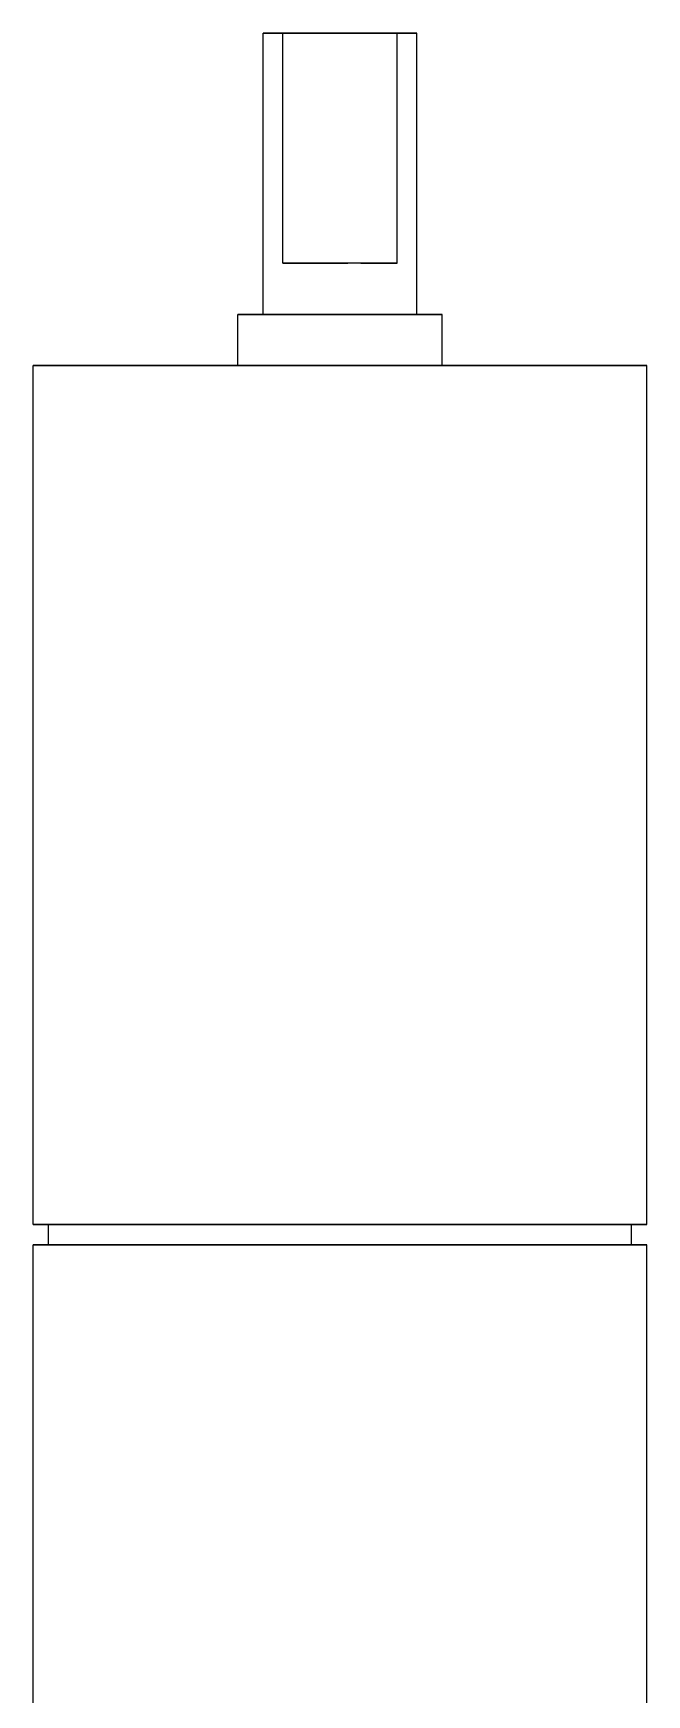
# Model space of a CAD drawing. Header units: millimetres. Extents: x -9 to 118, y -140 to 54.
# Drawn here: x 19.25 to 31.25, y 21 to 53.5 of the extents above; entities that cross this region are included whole.
import ezdxf

# ---------------------------------------------------------------- set-up
doc = ezdxf.new("R2010")
doc.units = ezdxf.units.MM
doc.linetypes.add('DASHED', pattern=[1.524, 1.27, -0.254])
doc.layers.add('HIDDEN', color=8, linetype='DASHED')
doc.layers.add('VISIBLE', color=7, linetype='CONTINUOUS')

msp = doc.modelspace()

# ---------------------------------------------------------------- linework, layer by layer
at = {"layer": 'HIDDEN'}
for points in [[(23.75, 53.5), (23.79762, 53.5), (23.84524, 53.5), (23.89286, 53.5), (23.94048, 53.5), (23.9881, 53.5), (24.03571, 53.5), (24.08333, 53.5), (24.13095, 53.5), (24.17857, 53.5), (24.22619, 53.5), (24.27381, 53.5), (24.32143, 53.5), (24.36905, 53.5), (24.41667, 53.5), (24.46429, 53.5), (24.5119, 53.5), (24.55952, 53.5), (24.60714, 53.5), (24.65476, 53.5), (24.70238, 53.5), (24.75, 53.5), (24.79762, 53.5), (24.84524, 53.5), (24.89286, 53.5), (24.94048, 53.5), (24.9881, 53.5), (25.03571, 53.5), (25.08333, 53.5), (25.13095, 53.5), (25.17857, 53.5), (25.22619, 53.5), (25.27381, 53.5), (25.32143, 53.5), (25.36905, 53.5), (25.41667, 53.5), (25.46429, 53.5), (25.5119, 53.5), (25.55952, 53.5), (25.60714, 53.5), (25.65476, 53.5), (25.70238, 53.5), (25.75, 53.5), (25.79762, 53.5), (25.84524, 53.5), (25.89286, 53.5), (25.94048, 53.5), (25.9881, 53.5), (26.03571, 53.5), (26.08333, 53.5), (26.13095, 53.5), (26.17857, 53.5), (26.22619, 53.5), (26.27381, 53.5), (26.32143, 53.5), (26.36905, 53.5), (26.41667, 53.5), (26.46429, 53.5), (26.5119, 53.5), (26.55952, 53.5), (26.60714, 53.5), (26.65476, 53.5), (26.70238, 53.5), (26.75, 53.5)], [(24.13197, 49.001), (26.36803, 49.001)], [(23.25, 48), (23.31349, 48), (23.37698, 48), (23.44048, 48), (23.50397, 48), (23.56746, 48), (23.63095, 48), (23.69444, 48), (23.75794, 48), (23.82143, 48), (23.88492, 48), (23.94841, 48), (24.0119, 48), (24.0754, 48), (24.13889, 48), (24.20238, 48), (24.26587, 48), (24.32937, 48), (24.39286, 48), (24.45635, 48), (24.51984, 48), (24.58333, 48), (24.64683, 48), (24.71032, 48), (24.77381, 48), (24.8373, 48), (24.90079, 48), (24.96429, 48), (25.02778, 48), (25.09127, 48), (25.15476, 48), (25.21825, 48), (25.28175, 48), (25.34524, 48), (25.40873, 48), (25.47222, 48), (25.53571, 48), (25.59921, 48), (25.6627, 48), (25.72619, 48), (25.78968, 48), (25.85317, 48), (25.91667, 48), (25.98016, 48), (26.04365, 48), (26.10714, 48), (26.17063, 48), (26.23413, 48), (26.29762, 48), (26.36111, 48), (26.4246, 48), (26.4881, 48), (26.55159, 48), (26.61508, 48), (26.67857, 48), (26.74206, 48), (26.80556, 48), (26.86905, 48), (26.93254, 48), (26.99603, 48), (27.05952, 48), (27.12302, 48), (27.18651, 48), (27.25, 48)], [(26.75, 48), (26.70238, 48), (26.65476, 48), (26.60714, 48), (26.55952, 48), (26.5119, 48), (26.46429, 48), (26.41667, 48), (26.36905, 48), (26.32143, 48), (26.27381, 48), (26.22619, 48), (26.17857, 48), (26.13095, 48), (26.08333, 48), (26.03571, 48), (25.9881, 48), (25.94048, 48), (25.89286, 48), (25.84524, 48), (25.79762, 48), (25.75, 48), (25.70238, 48), (25.65476, 48), (25.60714, 48), (25.55952, 48), (25.5119, 48), (25.46429, 48), (25.41667, 48), (25.36905, 48), (25.32143, 48), (25.27381, 48), (25.22619, 48), (25.17857, 48), (25.13095, 48), (25.08333, 48), (25.03571, 48), (24.9881, 48), (24.94048, 48), (24.89286, 48), (24.84524, 48), (24.79762, 48), (24.75, 48), (24.70238, 48), (24.65476, 48), (24.60714, 48), (24.55952, 48), (24.5119, 48), (24.46429, 48), (24.41667, 48), (24.36905, 48), (24.32143, 48), (24.27381, 48), (24.22619, 48), (24.17857, 48), (24.13095, 48), (24.08333, 48), (24.03571, 48), (23.9881, 48), (23.94048, 48), (23.89286, 48), (23.84524, 48), (23.79762, 48), (23.75, 48)], [(23.75, 48), (23.79762, 48), (23.84524, 48), (23.89286, 48), (23.94048, 48), (23.9881, 48), (24.03571, 48), (24.08333, 48), (24.13095, 48), (24.17857, 48), (24.22619, 48), (24.27381, 48), (24.32143, 48), (24.36905, 48), (24.41667, 48), (24.46429, 48), (24.5119, 48), (24.55952, 48), (24.60714, 48), (24.65476, 48), (24.70238, 48), (24.75, 48), (24.79762, 48), (24.84524, 48), (24.89286, 48), (24.94048, 48), (24.9881, 48), (25.03571, 48), (25.08333, 48), (25.13095, 48), (25.17857, 48), (25.22619, 48), (25.27381, 48), (25.32143, 48), (25.36905, 48), (25.41667, 48), (25.46429, 48), (25.5119, 48), (25.55952, 48), (25.60714, 48), (25.65476, 48), (25.70238, 48), (25.75, 48), (25.79762, 48), (25.84524, 48), (25.89286, 48), (25.94048, 48), (25.9881, 48), (26.03571, 48), (26.08333, 48), (26.13095, 48), (26.17857, 48), (26.22619, 48), (26.27381, 48), (26.32143, 48), (26.36905, 48), (26.41667, 48), (26.46429, 48), (26.5119, 48), (26.55952, 48), (26.60714, 48), (26.65476, 48), (26.70238, 48), (26.75, 48)], [(19.25, 47), (19.44048, 47), (19.63095, 47), (19.82143, 47), (20.0119, 47), (20.20238, 47), (20.39286, 47), (20.58333, 47), (20.77381, 47), (20.96429, 47), (21.15476, 47), (21.34524, 47), (21.53571, 47), (21.72619, 47), (21.91667, 47), (22.10714, 47), (22.29762, 47), (22.4881, 47), (22.67857, 47), (22.86905, 47), (23.05952, 47), (23.25, 47), (23.44048, 47), (23.63095, 47), (23.82143, 47), (24.0119, 47), (24.20238, 47), (24.39286, 47), (24.58333, 47), (24.77381, 47), (24.96429, 47), (25.15476, 47), (25.34524, 47), (25.53571, 47), (25.72619, 47), (25.91667, 47), (26.10714, 47), (26.29762, 47), (26.4881, 47), (26.67857, 47), (26.86905, 47), (27.05952, 47), (27.25, 47), (27.44048, 47), (27.63095, 47), (27.82143, 47), (28.0119, 47), (28.20238, 47), (28.39286, 47), (28.58333, 47), (28.77381, 47), (28.96429, 47), (29.15476, 47), (29.34524, 47), (29.53571, 47), (29.72619, 47), (29.91667, 47), (30.10714, 47), (30.29762, 47), (30.4881, 47), (30.67857, 47), (30.86905, 47), (31.05952, 47), (31.25, 47)], [(27.25, 47), (27.18651, 47), (27.12302, 47), (27.05952, 47), (26.99603, 47), (26.93254, 47), (26.86905, 47), (26.80556, 47), (26.74206, 47), (26.67857, 47), (26.61508, 47), (26.55159, 47), (26.4881, 47), (26.4246, 47), (26.36111, 47), (26.29762, 47), (26.23413, 47), (26.17063, 47), (26.10714, 47), (26.04365, 47), (25.98016, 47), (25.91667, 47), (25.85317, 47), (25.78968, 47), (25.72619, 47), (25.6627, 47), (25.59921, 47), (25.53571, 47), (25.47222, 47), (25.40873, 47), (25.34524, 47), (25.28175, 47), (25.21825, 47), (25.15476, 47), (25.09127, 47), (25.02778, 47), (24.96429, 47), (24.90079, 47), (24.8373, 47), (24.77381, 47), (24.71032, 47), (24.64683, 47), (24.58333, 47), (24.51984, 47), (24.45635, 47), (24.39286, 47), (24.32937, 47), (24.26587, 47), (24.20238, 47), (24.13889, 47), (24.0754, 47), (24.0119, 47), (23.94841, 47), (23.88492, 47), (23.82143, 47), (23.75794, 47), (23.69444, 47), (23.63095, 47), (23.56746, 47), (23.50397, 47), (23.44048, 47), (23.37698, 47), (23.31349, 47), (23.25, 47)], [(23.25, 47), (23.31349, 47), (23.37698, 47), (23.44048, 47), (23.50397, 47), (23.56746, 47), (23.63095, 47), (23.69444, 47), (23.75794, 47), (23.82143, 47), (23.88492, 47), (23.94841, 47), (24.0119, 47), (24.0754, 47), (24.13889, 47), (24.20238, 47), (24.26587, 47), (24.32937, 47), (24.39286, 47), (24.45635, 47), (24.51984, 47), (24.58333, 47), (24.64683, 47), (24.71032, 47), (24.77381, 47), (24.8373, 47), (24.90079, 47), (24.96429, 47), (25.02778, 47), (25.09127, 47), (25.15476, 47), (25.21825, 47), (25.28175, 47), (25.34524, 47), (25.40873, 47), (25.47222, 47), (25.53571, 47), (25.59921, 47), (25.6627, 47), (25.72619, 47), (25.78968, 47), (25.85317, 47), (25.91667, 47), (25.98016, 47), (26.04365, 47), (26.10714, 47), (26.17063, 47), (26.23413, 47), (26.29762, 47), (26.36111, 47), (26.4246, 47), (26.4881, 47), (26.55159, 47), (26.61508, 47), (26.67857, 47), (26.74206, 47), (26.80556, 47), (26.86905, 47), (26.93254, 47), (26.99603, 47), (27.05952, 47), (27.12302, 47), (27.18651, 47), (27.25, 47)], [(19.25, 30.2), (19.44048, 30.2), (19.63095, 30.2), (19.82143, 30.2), (20.0119, 30.2), (20.20238, 30.2), (20.39286, 30.2), (20.58333, 30.2), (20.77381, 30.2), (20.96429, 30.2), (21.15476, 30.2), (21.34524, 30.2), (21.53571, 30.2), (21.72619, 30.2), (21.91667, 30.2), (22.10714, 30.2), (22.29762, 30.2), (22.4881, 30.2), (22.67857, 30.2), (22.86905, 30.2), (23.05952, 30.2), (23.25, 30.2), (23.44048, 30.2), (23.63095, 30.2), (23.82143, 30.2), (24.0119, 30.2), (24.20238, 30.2), (24.39286, 30.2), (24.58333, 30.2), (24.77381, 30.2), (24.96429, 30.2), (25.15476, 30.2), (25.34524, 30.2), (25.53571, 30.2), (25.72619, 30.2), (25.91667, 30.2), (26.10714, 30.2), (26.29762, 30.2), (26.4881, 30.2), (26.67857, 30.2), (26.86905, 30.2), (27.05952, 30.2), (27.25, 30.2), (27.44048, 30.2), (27.63095, 30.2), (27.82143, 30.2), (28.0119, 30.2), (28.20238, 30.2), (28.39286, 30.2), (28.58333, 30.2), (28.77381, 30.2), (28.96429, 30.2), (29.15476, 30.2), (29.34524, 30.2), (29.53571, 30.2), (29.72619, 30.2), (29.91667, 30.2), (30.10714, 30.2), (30.29762, 30.2), (30.4881, 30.2), (30.67857, 30.2), (30.86905, 30.2), (31.05952, 30.2), (31.25, 30.2)], [(30.95, 30.2), (30.76905, 30.2), (30.5881, 30.2), (30.40714, 30.2), (30.22619, 30.2), (30.04524, 30.2), (29.86429, 30.2), (29.68333, 30.2), (29.50238, 30.2), (29.32143, 30.2), (29.14048, 30.2), (28.95952, 30.2), (28.77857, 30.2), (28.59762, 30.2), (28.41667, 30.2), (28.23571, 30.2), (28.05476, 30.2), (27.87381, 30.2), (27.69286, 30.2), (27.5119, 30.2), (27.33095, 30.2), (27.15, 30.2), (26.96905, 30.2), (26.7881, 30.2), (26.60714, 30.2), (26.42619, 30.2), (26.24524, 30.2), (26.06429, 30.2), (25.88333, 30.2), (25.70238, 30.2), (25.52143, 30.2), (25.34048, 30.2), (25.15952, 30.2), (24.97857, 30.2), (24.79762, 30.2), (24.61667, 30.2), (24.43571, 30.2), (24.25476, 30.2), (24.07381, 30.2), (23.89286, 30.2), (23.7119, 30.2), (23.53095, 30.2), (23.35, 30.2), (23.16905, 30.2), (22.9881, 30.2), (22.80714, 30.2), (22.62619, 30.2), (22.44524, 30.2), (22.26429, 30.2), (22.08333, 30.2), (21.90238, 30.2), (21.72143, 30.2), (21.54048, 30.2), (21.35952, 30.2), (21.17857, 30.2), (20.99762, 30.2), (20.81667, 30.2), (20.63571, 30.2), (20.45476, 30.2), (20.27381, 30.2), (20.09286, 30.2), (19.9119, 30.2), (19.73095, 30.2), (19.55, 30.2)], [(19.55, 30.2), (19.73095, 30.2), (19.9119, 30.2), (20.09286, 30.2), (20.27381, 30.2), (20.45476, 30.2), (20.63571, 30.2), (20.81667, 30.2), (20.99762, 30.2), (21.17857, 30.2), (21.35952, 30.2), (21.54048, 30.2), (21.72143, 30.2), (21.90238, 30.2), (22.08333, 30.2), (22.26429, 30.2), (22.44524, 30.2), (22.62619, 30.2), (22.80714, 30.2), (22.9881, 30.2), (23.16905, 30.2), (23.35, 30.2), (23.53095, 30.2), (23.7119, 30.2), (23.89286, 30.2), (24.07381, 30.2), (24.25476, 30.2), (24.43571, 30.2), (24.61667, 30.2), (24.79762, 30.2), (24.97857, 30.2), (25.15952, 30.2), (25.34048, 30.2), (25.52143, 30.2), (25.70238, 30.2), (25.88333, 30.2), (26.06429, 30.2), (26.24524, 30.2), (26.42619, 30.2), (26.60714, 30.2), (26.7881, 30.2), (26.96905, 30.2), (27.15, 30.2), (27.33095, 30.2), (27.5119, 30.2), (27.69286, 30.2), (27.87381, 30.2), (28.05476, 30.2), (28.23571, 30.2), (28.41667, 30.2), (28.59762, 30.2), (28.77857, 30.2), (28.95952, 30.2), (29.14048, 30.2), (29.32143, 30.2), (29.50238, 30.2), (29.68333, 30.2), (29.86429, 30.2), (30.04524, 30.2), (30.22619, 30.2), (30.40714, 30.2), (30.5881, 30.2), (30.76905, 30.2), (30.95, 30.2)], [(19.25, 29.8), (19.44048, 29.8), (19.63095, 29.8), (19.82143, 29.8), (20.0119, 29.8), (20.20238, 29.8), (20.39286, 29.8), (20.58333, 29.8), (20.77381, 29.8), (20.96429, 29.8), (21.15476, 29.8), (21.34524, 29.8), (21.53571, 29.8), (21.72619, 29.8), (21.91667, 29.8), (22.10714, 29.8), (22.29762, 29.8), (22.4881, 29.8), (22.67857, 29.8), (22.86905, 29.8), (23.05952, 29.8), (23.25, 29.8), (23.44048, 29.8), (23.63095, 29.8), (23.82143, 29.8), (24.0119, 29.8), (24.20238, 29.8), (24.39286, 29.8), (24.58333, 29.8), (24.77381, 29.8), (24.96429, 29.8), (25.15476, 29.8), (25.34524, 29.8), (25.53571, 29.8), (25.72619, 29.8), (25.91667, 29.8), (26.10714, 29.8), (26.29762, 29.8), (26.4881, 29.8), (26.67857, 29.8), (26.86905, 29.8), (27.05952, 29.8), (27.25, 29.8), (27.44048, 29.8), (27.63095, 29.8), (27.82143, 29.8), (28.0119, 29.8), (28.20238, 29.8), (28.39286, 29.8), (28.58333, 29.8), (28.77381, 29.8), (28.96429, 29.8), (29.15476, 29.8), (29.34524, 29.8), (29.53571, 29.8), (29.72619, 29.8), (29.91667, 29.8), (30.10714, 29.8), (30.29762, 29.8), (30.4881, 29.8), (30.67857, 29.8), (30.86905, 29.8), (31.05952, 29.8), (31.25, 29.8)], [(30.95, 29.8), (30.76905, 29.8), (30.5881, 29.8), (30.40714, 29.8), (30.22619, 29.8), (30.04524, 29.8), (29.86429, 29.8), (29.68333, 29.8), (29.50238, 29.8), (29.32143, 29.8), (29.14048, 29.8), (28.95952, 29.8), (28.77857, 29.8), (28.59762, 29.8), (28.41667, 29.8), (28.23571, 29.8), (28.05476, 29.8), (27.87381, 29.8), (27.69286, 29.8), (27.5119, 29.8), (27.33095, 29.8), (27.15, 29.8), (26.96905, 29.8), (26.7881, 29.8), (26.60714, 29.8), (26.42619, 29.8), (26.24524, 29.8), (26.06429, 29.8), (25.88333, 29.8), (25.70238, 29.8), (25.52143, 29.8), (25.34048, 29.8), (25.15952, 29.8), (24.97857, 29.8), (24.79762, 29.8), (24.61667, 29.8), (24.43571, 29.8), (24.25476, 29.8), (24.07381, 29.8), (23.89286, 29.8), (23.7119, 29.8), (23.53095, 29.8), (23.35, 29.8), (23.16905, 29.8), (22.9881, 29.8), (22.80714, 29.8), (22.62619, 29.8), (22.44524, 29.8), (22.26429, 29.8), (22.08333, 29.8), (21.90238, 29.8), (21.72143, 29.8), (21.54048, 29.8), (21.35952, 29.8), (21.17857, 29.8), (20.99762, 29.8), (20.81667, 29.8), (20.63571, 29.8), (20.45476, 29.8), (20.27381, 29.8), (20.09286, 29.8), (19.9119, 29.8), (19.73095, 29.8), (19.55, 29.8)], [(19.55, 29.8), (19.73095, 29.8), (19.9119, 29.8), (20.09286, 29.8), (20.27381, 29.8), (20.45476, 29.8), (20.63571, 29.8), (20.81667, 29.8), (20.99762, 29.8), (21.17857, 29.8), (21.35952, 29.8), (21.54048, 29.8), (21.72143, 29.8), (21.90238, 29.8), (22.08333, 29.8), (22.26429, 29.8), (22.44524, 29.8), (22.62619, 29.8), (22.80714, 29.8), (22.9881, 29.8), (23.16905, 29.8), (23.35, 29.8), (23.53095, 29.8), (23.7119, 29.8), (23.89286, 29.8), (24.07381, 29.8), (24.25476, 29.8), (24.43571, 29.8), (24.61667, 29.8), (24.79762, 29.8), (24.97857, 29.8), (25.15952, 29.8), (25.34048, 29.8), (25.52143, 29.8), (25.70238, 29.8), (25.88333, 29.8), (26.06429, 29.8), (26.24524, 29.8), (26.42619, 29.8), (26.60714, 29.8), (26.7881, 29.8), (26.96905, 29.8), (27.15, 29.8), (27.33095, 29.8), (27.5119, 29.8), (27.69286, 29.8), (27.87381, 29.8), (28.05476, 29.8), (28.23571, 29.8), (28.41667, 29.8), (28.59762, 29.8), (28.77857, 29.8), (28.95952, 29.8), (29.14048, 29.8), (29.32143, 29.8), (29.50238, 29.8), (29.68333, 29.8), (29.86429, 29.8), (30.04524, 29.8), (30.22619, 29.8), (30.40714, 29.8), (30.5881, 29.8), (30.76905, 29.8), (30.95, 29.8)]]:
    msp.add_lwpolyline(points, dxfattribs=at)
at = {"layer": 'VISIBLE'}
for points in [[(24.13197, 53.5), (24.1259, 53.5), (24.11984, 53.5), (24.11378, 53.5), (24.10771, 53.5), (24.10165, 53.5), (24.09559, 53.5), (24.08953, 53.5), (24.08346, 53.5), (24.0774, 53.5), (24.07134, 53.5), (24.06527, 53.5), (24.05921, 53.5), (24.05315, 53.5), (24.04708, 53.5), (24.04102, 53.5), (24.03496, 53.5), (24.0289, 53.5), (24.02283, 53.5), (24.01677, 53.5), (24.01071, 53.5), (24.00464, 53.5), (23.99858, 53.5), (23.99252, 53.5), (23.98646, 53.5), (23.98039, 53.5), (23.97433, 53.5), (23.96827, 53.5), (23.9622, 53.5), (23.95614, 53.5), (23.95008, 53.5), (23.94401, 53.5), (23.93795, 53.5), (23.93189, 53.5), (23.92583, 53.5), (23.91976, 53.5), (23.9137, 53.5), (23.90764, 53.5), (23.90157, 53.5), (23.89551, 53.5), (23.88945, 53.5), (23.88338, 53.5), (23.87732, 53.5), (23.87126, 53.5), (23.8652, 53.5), (23.85913, 53.5), (23.85307, 53.5), (23.84701, 53.5), (23.84094, 53.5), (23.83488, 53.5), (23.82882, 53.5), (23.82276, 53.5), (23.81669, 53.5), (23.81063, 53.5), (23.80457, 53.5), (23.7985, 53.5), (23.79244, 53.5), (23.78638, 53.5), (23.78031, 53.5), (23.77425, 53.5), (23.76819, 53.5), (23.76213, 53.5), (23.75606, 53.5), (23.75, 53.5)], [(23.75, 48), (23.75, 53.5)], [(24.13197, 49.001), (24.13197, 53.5)], [(26.36803, 53.5), (24.13197, 53.5)], [(26.75, 53.5), (26.74394, 53.5), (26.73787, 53.5), (26.73181, 53.5), (26.72575, 53.5), (26.71969, 53.5), (26.71362, 53.5), (26.70756, 53.5), (26.7015, 53.5), (26.69543, 53.5), (26.68937, 53.5), (26.68331, 53.5), (26.67724, 53.5), (26.67118, 53.5), (26.66512, 53.5), (26.65906, 53.5), (26.65299, 53.5), (26.64693, 53.5), (26.64087, 53.5), (26.6348, 53.5), (26.62874, 53.5), (26.62268, 53.5), (26.61662, 53.5), (26.61055, 53.5), (26.60449, 53.5), (26.59843, 53.5), (26.59236, 53.5), (26.5863, 53.5), (26.58024, 53.5), (26.57417, 53.5), (26.56811, 53.5), (26.56205, 53.5), (26.55599, 53.5), (26.54992, 53.5), (26.54386, 53.5), (26.5378, 53.5), (26.53173, 53.5), (26.52567, 53.5), (26.51961, 53.5), (26.51354, 53.5), (26.50748, 53.5), (26.50142, 53.5), (26.49536, 53.5), (26.48929, 53.5), (26.48323, 53.5), (26.47717, 53.5), (26.4711, 53.5), (26.46504, 53.5), (26.45898, 53.5), (26.45292, 53.5), (26.44685, 53.5), (26.44079, 53.5), (26.43473, 53.5), (26.42866, 53.5), (26.4226, 53.5), (26.41654, 53.5), (26.41047, 53.5), (26.40441, 53.5), (26.39835, 53.5), (26.39229, 53.5), (26.38622, 53.5), (26.38016, 53.5), (26.3741, 53.5), (26.36803, 53.5)], [(26.36803, 49.001), (26.36803, 53.5)], [(26.75, 48), (26.75, 53.5)], [(26.36803, 49.001), (26.33254, 49.001), (26.29705, 49.001), (26.26155, 49.001), (26.22606, 49.001), (26.19057, 49.001), (26.15508, 49.001), (26.11958, 49.001), (26.08409, 49.001), (26.0486, 49.001), (26.0131, 49.001), (25.97761, 49.001), (25.94212, 49.001), (25.90662, 49.001), (25.87113, 49.001), (25.83564, 49.001), (25.80014, 49.001), (25.76465, 49.001), (25.72916, 49.001), (25.69366, 49.001), (25.65817, 49.001), (25.62268, 49.001), (25.58718, 49.001), (25.55169, 49.001), (25.5162, 49.001), (25.48071, 49.001), (25.44521, 49.001), (25.40972, 49.001), (25.37423, 49.001), (25.33873, 49.001), (25.30324, 49.001), (25.26775, 49.001), (25.23225, 49.001), (25.19676, 49.001), (25.16127, 49.001), (25.12577, 49.001), (25.09028, 49.001), (25.05479, 49.001), (25.01929, 49.001), (24.9838, 49.001), (24.94831, 49.001), (24.91282, 49.001), (24.87732, 49.001), (24.84183, 49.001), (24.80634, 49.001), (24.77084, 49.001), (24.73535, 49.001), (24.69986, 49.001), (24.66436, 49.001), (24.62887, 49.001), (24.59338, 49.001), (24.55788, 49.001), (24.52239, 49.001), (24.4869, 49.001), (24.4514, 49.001), (24.41591, 49.001), (24.38042, 49.001), (24.34492, 49.001), (24.30943, 49.001), (24.27394, 49.001), (24.23845, 49.001), (24.20295, 49.001), (24.16746, 49.001), (24.13197, 49.001)], [(27.25, 48), (27.18651, 48), (27.12302, 48), (27.05952, 48), (26.99603, 48), (26.93254, 48), (26.86905, 48), (26.80556, 48), (26.74206, 48), (26.67857, 48), (26.61508, 48), (26.55159, 48), (26.4881, 48), (26.4246, 48), (26.36111, 48), (26.29762, 48), (26.23413, 48), (26.17063, 48), (26.10714, 48), (26.04365, 48), (25.98016, 48), (25.91667, 48), (25.85317, 48), (25.78968, 48), (25.72619, 48), (25.6627, 48), (25.59921, 48), (25.53571, 48), (25.47222, 48), (25.40873, 48), (25.34524, 48), (25.28175, 48), (25.21825, 48), (25.15476, 48), (25.09127, 48), (25.02778, 48), (24.96429, 48), (24.90079, 48), (24.8373, 48), (24.77381, 48), (24.71032, 48), (24.64683, 48), (24.58333, 48), (24.51984, 48), (24.45635, 48), (24.39286, 48), (24.32937, 48), (24.26587, 48), (24.20238, 48), (24.13889, 48), (24.0754, 48), (24.0119, 48), (23.94841, 48), (23.88492, 48), (23.82143, 48), (23.75794, 48), (23.69444, 48), (23.63095, 48), (23.56746, 48), (23.50397, 48), (23.44048, 48), (23.37698, 48), (23.31349, 48), (23.25, 48)], [(23.25, 47), (23.25, 48)], [(27.25, 47), (27.25, 48)], [(31.25, 47), (31.05952, 47), (30.86905, 47), (30.67857, 47), (30.4881, 47), (30.29762, 47), (30.10714, 47), (29.91667, 47), (29.72619, 47), (29.53571, 47), (29.34524, 47), (29.15476, 47), (28.96429, 47), (28.77381, 47), (28.58333, 47), (28.39286, 47), (28.20238, 47), (28.0119, 47), (27.82143, 47), (27.63095, 47), (27.44048, 47), (27.25, 47), (27.05952, 47), (26.86905, 47), (26.67857, 47), (26.4881, 47), (26.29762, 47), (26.10714, 47), (25.91667, 47), (25.72619, 47), (25.53571, 47), (25.34524, 47), (25.15476, 47), (24.96429, 47), (24.77381, 47), (24.58333, 47), (24.39286, 47), (24.20238, 47), (24.0119, 47), (23.82143, 47), (23.63095, 47), (23.44048, 47), (23.25, 47), (23.05952, 47), (22.86905, 47), (22.67857, 47), (22.4881, 47), (22.29762, 47), (22.10714, 47), (21.91667, 47), (21.72619, 47), (21.53571, 47), (21.34524, 47), (21.15476, 47), (20.96429, 47), (20.77381, 47), (20.58333, 47), (20.39286, 47), (20.20238, 47), (20.0119, 47), (19.82143, 47), (19.63095, 47), (19.44048, 47), (19.25, 47)], [(19.25, 30.2), (19.25, 47)], [(31.25, 30.2), (31.25, 47)], [(31.25, 30.2), (31.05952, 30.2), (30.86905, 30.2), (30.67857, 30.2), (30.4881, 30.2), (30.29762, 30.2), (30.10714, 30.2), (29.91667, 30.2), (29.72619, 30.2), (29.53571, 30.2), (29.34524, 30.2), (29.15476, 30.2), (28.96429, 30.2), (28.77381, 30.2), (28.58333, 30.2), (28.39286, 30.2), (28.20238, 30.2), (28.0119, 30.2), (27.82143, 30.2), (27.63095, 30.2), (27.44048, 30.2), (27.25, 30.2), (27.05952, 30.2), (26.86905, 30.2), (26.67857, 30.2), (26.4881, 30.2), (26.29762, 30.2), (26.10714, 30.2), (25.91667, 30.2), (25.72619, 30.2), (25.53571, 30.2), (25.34524, 30.2), (25.15476, 30.2), (24.96429, 30.2), (24.77381, 30.2), (24.58333, 30.2), (24.39286, 30.2), (24.20238, 30.2), (24.0119, 30.2), (23.82143, 30.2), (23.63095, 30.2), (23.44048, 30.2), (23.25, 30.2), (23.05952, 30.2), (22.86905, 30.2), (22.67857, 30.2), (22.4881, 30.2), (22.29762, 30.2), (22.10714, 30.2), (21.91667, 30.2), (21.72619, 30.2), (21.53571, 30.2), (21.34524, 30.2), (21.15476, 30.2), (20.96429, 30.2), (20.77381, 30.2), (20.58333, 30.2), (20.39286, 30.2), (20.20238, 30.2), (20.0119, 30.2), (19.82143, 30.2), (19.63095, 30.2), (19.44048, 30.2), (19.25, 30.2)], [(19.55, 29.8), (19.55, 30.2)], [(30.95, 29.8), (30.95, 30.2)], [(31.25, 29.8), (31.05952, 29.8), (30.86905, 29.8), (30.67857, 29.8), (30.4881, 29.8), (30.29762, 29.8), (30.10714, 29.8), (29.91667, 29.8), (29.72619, 29.8), (29.53571, 29.8), (29.34524, 29.8), (29.15476, 29.8), (28.96429, 29.8), (28.77381, 29.8), (28.58333, 29.8), (28.39286, 29.8), (28.20238, 29.8), (28.0119, 29.8), (27.82143, 29.8), (27.63095, 29.8), (27.44048, 29.8), (27.25, 29.8), (27.05952, 29.8), (26.86905, 29.8), (26.67857, 29.8), (26.4881, 29.8), (26.29762, 29.8), (26.10714, 29.8), (25.91667, 29.8), (25.72619, 29.8), (25.53571, 29.8), (25.34524, 29.8), (25.15476, 29.8), (24.96429, 29.8), (24.77381, 29.8), (24.58333, 29.8), (24.39286, 29.8), (24.20238, 29.8), (24.0119, 29.8), (23.82143, 29.8), (23.63095, 29.8), (23.44048, 29.8), (23.25, 29.8), (23.05952, 29.8), (22.86905, 29.8), (22.67857, 29.8), (22.4881, 29.8), (22.29762, 29.8), (22.10714, 29.8), (21.91667, 29.8), (21.72619, 29.8), (21.53571, 29.8), (21.34524, 29.8), (21.15476, 29.8), (20.96429, 29.8), (20.77381, 29.8), (20.58333, 29.8), (20.39286, 29.8), (20.20238, 29.8), (20.0119, 29.8), (19.82143, 29.8), (19.63095, 29.8), (19.44048, 29.8), (19.25, 29.8)], [(19.25, 11.5), (19.25, 29.8)], [(31.25, 11.5), (31.25, 29.8)]]:
    msp.add_lwpolyline(points, dxfattribs=at)

doc.saveas('drawing.dxf')
